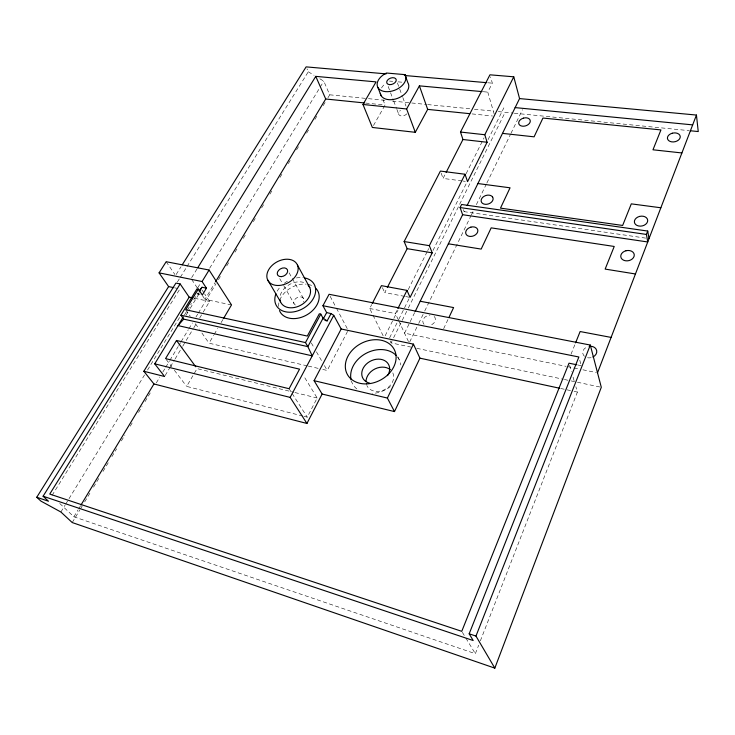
<?xml version="1.0" encoding="UTF-8"?>
<svg xmlns="http://www.w3.org/2000/svg" width="735" height="735" viewBox="0 0 735 735"><rect width="100%" height="100%" fill="white"/><g stroke="black" fill="none" stroke-linecap="round" stroke-linejoin="round"><path stroke-width="0.55" stroke-dasharray="3.67 2.76" d="M59.737 503.475L73.886 516.788L475.352 653.7L478.678 645.155M480.35 640.883L577.416 392.077L575.854 386.72M571.031 354.224L575.165 343.916M443.655 328.683L448.396 318.632M409.671 342.032L418.197 324.466M418.702 323.437L424.214 312.072M424.72 311.043L470.85 216.007M471.346 214.978L473.358 210.844M476.363 204.652L486.395 183.989M486.892 182.96L510.467 134.404M510.963 133.375L522.502 109.616M414.65 312.577L404.553 333.166L566.106 366.352M645.624 238.112L464.125 211.643L465.117 209.64M411.205 347.15L391.075 342.896L393.106 338.798M393.611 337.769L401.723 321.379M402.229 320.35L407.806 309.077M408.311 308.048L505.147 112.299M389.614 337.834L398.287 320.377M398.793 319.348L409 298.805M432.97 250.543L466.642 182.767M488.068 139.632L503.879 107.797M398.278 319.762L395.393 313.569L397.405 309.536M385.168 335.766L393.372 319.358M393.877 318.329L397.984 310.124M408.228 289.608L427.191 251.646M427.706 250.617L428.725 248.568M466.137 173.68L484.071 137.776M404.562 296.361L384.708 292.613L386.794 288.524M461.984 180.92L443.058 178.421L445.612 173.432M494.186 114.044L487.764 92.123L492.34 83.165L490.548 76.899M383.146 335.794L369.687 308.498L371.735 304.529M303.932 416.322L307.248 417.168L317.18 398.002L303.656 375.879M322.775 369.439L327.24 370.468L348.133 330.272M373.472 125.52L385.066 105.05L383.018 99.785M307.166 365.837L209.025 343.199L213.637 335.353M214.207 334.37L217.67 328.481M221.125 322.582L222.861 319.642M302.829 416.038L186.653 386.389L197.081 368.593L293.825 392.279M165.164 375.539L169.84 367.739M170.428 366.765L174.526 359.939M175.105 358.965L182.124 347.26M182.712 346.286L185.633 341.417M186.212 340.434L193.231 328.738M193.82 327.764L196.153 323.859M199.663 318.007L202.594 313.138M203.172 312.164L209.604 301.433L204.569 293.844M73.886 516.788L78.011 509.952M78.599 508.978L80.363 506.047M231.507 304.915L204.946 299.365L215.015 282.663M72.232 522.557L79.922 509.778M80.519 508.795L82.292 505.845M84.663 501.913L90.58 492.082M93.538 487.158L98.867 478.31M103.01 471.429L108.339 462.581M111.885 456.674L116.626 448.809M121.358 440.945L124.913 435.046M130.242 426.19L133.2 421.274M138.529 412.427L142.075 406.529M145.034 401.613L150.363 392.756M156.279 382.926L159.835 377.027M162.793 372.112L165.164 368.18M165.752 367.188L169.307 361.289M169.895 360.306L178.182 346.543M178.78 345.56L180.553 342.611M181.141 341.628L188.243 329.822M188.84 328.839L192.386 322.941M195.942 317.042L197.715 314.093M198.312 313.11L216.072 283.609M218.433 279.677L220.803 275.744M226.72 265.905L229.09 261.972M235.007 252.142L237.377 248.21M243.294 238.37L245.665 234.437M253.354 221.658L255.725 217.725M261.642 207.886L264.012 203.953M269.929 194.123L272.299 190.19M279.998 177.401L282.359 173.469M288.285 163.639L290.647 159.706M296.572 149.867L298.934 145.934M306.633 133.154L308.994 129.222M314.92 119.392L317.281 115.45M323.207 105.619L325.568 101.687M327.939 97.755L329.712 94.806L323.795 81.181L318.953 78.241M200.085 294.56L197.853 294.092L199.038 292.144M186.038 315.223L189.593 309.362M190.19 308.388L199.084 293.752M60.895 512.01L65.075 505.156M65.672 504.173L144.547 374.923M147.533 370.036L179.799 317.162M197.724 287.78L200.71 282.892M209.677 268.202L319.615 88.035M320.212 87.061L323.795 81.181M184.43 315.039L186.773 311.199M187.351 310.234L191.44 303.518M193.783 299.678L197.871 292.953M191.67 277.6L197.09 268.808M52.093 495.381L179.928 288.919M177.337 282.056L179.763 278.17M180.369 277.196L186.433 267.457M187.039 266.483L308.296 71.773L306.991 68.833M176.17 274.504L181.03 266.75M197.853 294.092L199.681 292.769M487.774 82.77L492.34 83.165M389.476 81.061L392.72 81.355M398.122 81.851L403.524 82.338M483.207 91.71L487.764 92.123M329.712 94.806L367.307 98.554M368.446 98.665L385.535 100.373M392.371 101.053L410.599 102.872M411.738 102.983L426.548 104.462M427.687 104.572L469.84 108.78M474.397 109.23L493.764 111.16M498.321 111.619L513.149 113.098M514.289 113.208L689.108 130.646M365.662 103.065L385.066 105.05M472.063 113.916L492.551 116.001M463.096 181.067L465.329 181.37M405.674 296.572L410.084 297.399M369.687 308.498L395.393 313.569M577.94 365.01L581.284 365.69M567.227 366.581L572.841 367.739M573.962 367.969L578.445 368.887M582.938 369.806L596.397 372.571M174.783 287.863L177.87 288.497M194.554 298.281L209.604 301.433M416.791 348.326L563.276 379.26M564.388 379.499L569.983 380.675M571.104 380.914L601.294 387.29M560.658 388.466L572.942 391.112M574.063 391.351L577.416 392.077M308.277 366.094L318.319 368.41M294.937 392.554L317.18 398.002M308.296 71.773L314.111 75.301M584.463 356.291L583.443 355.115A7.102 5.724 -12.3 0 1 588.303 346.534M434.146 316.454L434.964 317.511A6.532 5.044 -23.3 0 1 429.846 325.44M166.22 359.498L171.668 366.673M174.388 370.256L186.653 386.389M424.031 324.282L423.222 323.216A6.532 5.044 -23.3 0 1 429.993 315.085M185.725 309.757L190.255 316.261M195.427 323.694L199.314 329.271M201.904 332.983L209.025 343.199M166.174 261.715L174.939 274.559M191.697 279.52L197.375 288.028M202.428 295.58L204.946 299.365M202.051 290.049L203.935 292.897M289.094 388.714L291.51 392.508M292.117 393.455L307.248 417.168M462.343 632.293L465.301 637.162M465.889 638.136L475.352 653.7M311.3 342.942L314.148 347.857M316.417 351.789L322.114 361.62M324.392 365.552L327.24 370.468M279.732 278.648L283.15 284.62M283.719 285.612L293.982 303.509M289.121 272.823L303.665 298.805M350.99 380.803L352.065 382.724A26.258 20.635 -27.8 0 0 357.504 389.467M330.144 296.297L335.969 307.294M336.492 308.287L347.609 329.28M390.092 340.875L391.075 342.896M397.828 356.824L399.28 359.783M398.765 320.791L408.706 342.069M382.375 287.642L384.708 292.613M388.172 86.464L390.147 91.673M390.542 92.72L393.317 100.024M393.712 101.062L396.487 108.367M396.882 109.405L398.857 114.623M397.405 82.908L399.445 88.402M399.73 89.183L402.449 96.515M402.835 97.562L406.032 106.207M441.165 173.166L443.058 178.421M463.408 209.594L464.125 211.643M569.634 365.332L571.499 371.745M573.052 377.092L574.301 381.373M579.777 360.251L580.981 364.606M280.274 295.406A16.28 11.797 -29.2 0 1 305.484 283.168M381.538 87.989A14.911 9.555 -21.8 0 1 385.48 83.551M278.602 306.467A21.554 15.701 -29.3 0 1 279.107 302.039M279.695 300.238A21.554 15.701 -29.3 0 1 306.173 284.133M308.094 284.399A21.554 15.701 -29.3 0 1 314.286 286.99M277.205 291.152A21.71 15.729 -29.2 0 1 280.274 286.944M284.335 283.26A21.71 15.729 -29.2 0 1 288.12 280.862M296.416 277.949A21.71 15.729 -29.2 0 1 303.583 277.738M392.812 372.875A14.452 11.429 -27.9 0 1 384.644 389.66A14.452 11.429 -27.9 0 1 366.829 385.507M397.58 357.017A26.258 20.635 -27.8 0 1 400.805 365.001M390.331 386.619A26.258 20.635 -27.8 0 1 372.379 393.473M295.387 305.007A5.384 3.923 -29.3 0 1 294.799 299.54A5.384 3.923 -29.3 0 1 301.543 297.041A5.384 3.923 -29.3 0 1 303.334 302.067M406.859 113.833A4.869 3.188 -21.7 0 1 399.84 115.524A4.869 3.188 -21.7 0 1 400.483 110.406M591.161 357.633A7.102 5.724 -12.3 0 1 587.513 357.724"/><path stroke-width="1.1" d="M223.44 318.659L231.507 304.915L209.089 270.03L166.174 261.715L159.082 272.869L168.609 286.586L36.75 497.273L40.921 501.105L60.895 512.01L72.232 522.557L494.82 668.124L601.294 387.29L590.297 345.055L329.087 294.294L322.931 305.723L326.652 312.586L331.044 313.588L333.754 315.352L341.178 328.995L413.438 344.136L419.933 358.165L394.493 411.572L322.132 394.034L314.093 380.684L341.178 328.995M597.518 372.81L696.44 115.055L519.562 98.582L467.083 205.625M462.627 214.712L647.737 241.971L646.423 234.428L647.728 231.056L461.608 204.477L460.092 207.555L462.627 214.712L415.156 311.548M494.82 668.124L475.968 636.069L590.297 345.055M192.405 297.831L189.18 297.151L180.158 283.949L175.913 283.085L43.099 496.226L473.184 640.525L469.178 633.809L578.868 356.989L322.931 305.723M575.578 342.887L580.126 331.54L611.107 337.411M448.864 317.63L453.605 307.579L420.2 301.249M394.493 411.572L387.391 398.058L413.438 344.136M387.317 287.504L407.162 248.669L404.14 241.549L440.412 171.071L465.044 174.25L429.341 245.665L432.208 252.84L410.084 297.399L406.979 290.389L381.447 285.649L372.25 303.527M446.117 172.431L462.949 139.512L460.496 132.043L489.942 74.814L513.765 76.807L484.806 134.735L487.112 142.259L467.552 181.664L465.044 174.25M397.911 308.525L406.979 290.389M189.18 297.151L143.849 371.267L153.955 383.955L306.936 423.461L322.132 394.034M306.936 423.461L290.16 397.396L333.754 315.352M324.934 320.414L327.158 320.873L331.044 313.588M198.34 289.066L185.725 309.757L307.313 336.06L319.312 313.808L320.8 314.111L323.06 318.218L307.846 346.617L312.237 355.841L178.008 325.596L183.658 319.128L307.846 346.617L305.475 342.574L180.893 315.214L197.017 288.791L198.34 289.066L202.309 295.02L206.452 288.166L202.079 281.523L159.082 272.869M323.198 319.036L326.652 312.586M305.475 342.574L320.8 314.111M197.697 267.834L315.774 76.367L376.063 81.888L362.98 104.48L372.369 127.467L415.293 132.309L427.678 109.386L419.4 85.857L482.068 91.599M415.293 132.309L406.63 108.964L419.4 85.857M80.951 505.064L153.955 383.955M215.603 281.68L325.724 98.995L315.774 76.367M176.501 340.47L165.54 358.606L289.094 388.714L299.549 369.145L176.501 340.47L195.749 366.774M199.635 291.17L202.006 287.266L206.452 288.166M202.079 281.523L209.089 270.03M143.849 371.267L164.585 376.513L154.736 363.843L183.263 316.96M199.038 291.032L202.006 287.266M180.158 283.949L49.75 494.076L461.755 631.328L569.009 363.191L576.819 364.781M182.243 264.802L306.118 66.876L386.096 73.877M404.93 74.63L386.454 73.022A15.012 9.555 -21.8 0 0 378.066 87.777A15.012 9.555 -21.8 0 0 396.643 89.394A15.012 9.555 -21.8 0 0 404.93 74.63L407.851 82.724A14.911 9.555 -21.8 0 1 397.791 98.26A14.911 9.555 -21.8 0 1 380.298 93.327M404.369 75.475L486.625 82.669M515.134 107.604L692.673 124.876M690.248 130.756L698.25 131.556L696.44 115.055M325.724 98.995L364.523 102.955M427.678 109.386L469.794 113.677M362.98 104.48L406.63 108.964M502.501 133.384L534.088 136.829L542.935 118.05L660.94 129.92L652.974 149.793L681.896 152.953M460.496 132.043L484.806 134.735M462.949 139.512L487.112 142.259M477.906 183.539L510.062 187.802L500.48 208.124L622.646 225.461L631.301 203.861L660.857 207.775M460.092 207.555L646.423 234.428M448.359 243.799L481.168 249.091L491.182 227.859L614.221 246.464L605.153 269.093L635.453 273.971M404.14 241.549L429.341 245.665M407.162 248.669L432.208 252.84M168.609 286.586L173.754 287.651M419.933 358.165L559.546 388.227M314.093 380.684L387.391 398.058M154.736 363.843L290.16 397.396M469.178 633.809L475.968 636.069M36.75 497.273L48.473 501.224L43.099 496.226M323.06 318.218L327.158 320.873M180.893 315.214L183.658 319.128M267.466 279.52L280.55 301.8M297.427 264.986A16.675 11.834 -29.1 0 1 279.116 285.465A16.675 11.834 -29.1 0 1 270.93 266.621A16.675 11.834 -29.1 0 1 297.427 264.986L309.793 287.615M378.001 87.685L381.116 95.688M513.765 76.807L519.562 98.582M647.728 231.056L649.023 238.609M308.075 285.051A16.28 11.797 -29.2 0 1 300.44 305.392A16.28 11.797 -29.2 0 1 279.989 299.797M315.875 288.368A21.554 15.701 -29.3 0 1 307.496 314.497A21.554 15.701 -29.3 0 1 279.465 310.556M304.538 277.894A21.71 15.729 -29.2 0 1 313.854 297.537A21.71 15.729 -29.2 0 1 287.67 312.127A21.71 15.729 -29.2 0 1 275.928 293.835M366.012 381.566A14.452 11.429 -27.9 0 1 375.07 368.887A14.452 11.429 -27.9 0 1 390.358 369.733M369.751 383.192A14.59 11.466 -27.8 0 1 363.329 367.932A14.59 11.466 -27.8 0 1 382.659 359.755A14.59 11.466 -27.8 0 1 387.538 375.668M351.054 379.627A26.258 20.635 -27.8 0 1 365.947 353.397A26.258 20.635 -27.8 0 1 396.156 355.382M592.906 357.008A7.102 5.724 -12.3 0 0 596.021 349.006L594.982 347.839A7.102 5.724 -12.3 0 0 590.132 346.286M523.495 118.124L522.061 118.666A5.935 4.015 -16.9 0 0 518.947 124.114A5.935 4.015 -16.9 0 0 525.461 125.915L526.912 125.363A5.935 4.015 -16.9 0 0 530.027 119.924A5.935 4.015 -16.9 0 0 523.495 118.124M672.268 133.219L670.715 133.798A6.468 4.447 -10.5 0 0 667.867 139.641A6.468 4.447 -10.5 0 0 675.391 141.625L676.953 141.037A6.468 4.447 -10.5 0 0 679.801 135.194A6.468 4.447 -10.5 0 0 672.268 133.219M470.896 227.133L469.371 227.703A6.257 4.575 -19.7 0 0 465.898 233.831A6.257 4.575 -19.7 0 0 472.623 236.174L474.158 235.604A6.257 4.575 -19.7 0 0 477.631 229.476A6.257 4.575 -19.7 0 0 470.896 227.133M639.514 216.43L637.897 217.027A6.716 4.925 -10.8 0 0 634.801 223.431A6.716 4.925 -10.8 0 0 642.555 225.847L644.182 225.241A6.716 4.925 -10.8 0 0 647.269 218.846A6.716 4.925 -10.8 0 0 639.514 216.43M626.009 250.754L624.355 251.352A6.817 5.136 -11 0 0 621.167 257.985A6.817 5.136 -11 0 0 629.004 260.594L630.667 259.988A6.817 5.136 -11 0 0 633.855 253.354A6.817 5.136 -11 0 0 626.009 250.754M492.615 197.044L491.798 196.162A6.165 4.41 -18.7 0 0 484.016 196.337A6.165 4.41 -18.7 0 0 481.609 202.382L482.417 203.273A6.165 4.41 -18.7 0 0 490.217 203.117A6.165 4.41 -18.7 0 0 492.615 197.044M281.294 276.636A5.558 3.941 -29.1 0 0 287.44 269.828A5.558 3.941 -29.1 0 0 278.62 270.324A5.558 3.941 -29.1 0 0 281.294 276.636M389.504 84.635A5.007 3.188 -21.8 0 0 396.238 79.766A5.007 3.188 -21.8 0 0 388.668 79.095A5.007 3.188 -21.8 0 0 389.504 84.635M366.655 383.9A26.561 20.709 -27.8 0 0 394.465 349.924A26.561 20.709 -27.8 0 0 351.027 351.606A26.561 20.709 -27.8 0 0 366.655 383.9"/></g></svg>
